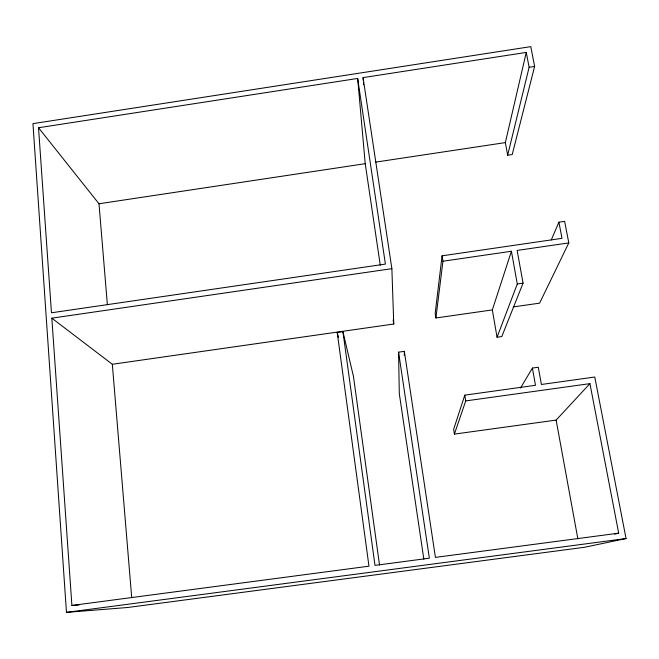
<?xml version="1.0" encoding="UTF-8"?>
<svg xmlns="http://www.w3.org/2000/svg" width="659" height="659" viewBox="0 0 659 659"><rect width="100%" height="100%" fill="white"/><g stroke="black" fill="none" stroke-linecap="round" stroke-linejoin="round"><path stroke-width="0.99" d="M404.313 355.399L404.346 351.346L398.571 352.161L399.296 393.58L423.836 559.178M513.254 306.921L539.589 303.156L568.799 242.907L564.623 221.35L558.898 222.19L562.003 238.336L442.065 255.824L435.179 313.47L435.896 317.984L492.339 309.911L511.417 251.26L442.947 261.228L435.896 317.984M520.511 388.019L532.406 368.076L538.296 367.244L541.41 384.469L594.772 377.03L626.05 538.543L584.533 547.283L127.665 607.491L66.468 612.368L32.95 123.637L530.783 46.632L534.622 66.427L512.224 154.535L507.661 155.219L505.354 142.599L526.261 52.415L363.06 77.614L363.298 80.662M507.661 155.219L529.119 67.276L526.261 52.415M532.406 368.076L535.503 385.293L464.793 395.145L453.639 429.339L454.397 434.1L556.13 420.096L589.937 383.637L618.686 533.164L614.781 534.111M454.397 434.1L465.732 400.911L464.793 395.145M568.799 242.907L517.142 250.428L523.065 283.139L501.804 336.551L497.051 337.227L517.29 283.971L511.417 251.26M551.262 239.958L558.898 222.19M38.527 127.739L357.664 78.446L385.408 264.086L51.46 312.786L38.527 127.739L98.99 203.763L107.376 304.713M529.119 67.276L534.622 66.427M98.99 203.763L365.226 163.687L357.664 78.446M375.795 162.098L505.354 142.599M79.047 605.028L71.905 605.456L51.83 318.165L391.874 268.666L363.06 77.614M517.29 283.971L523.065 283.139M51.83 318.165L112.327 364.27L393.761 324.014L391.874 268.666M71.905 605.456L368.966 566.18L337.202 332.433L342.911 331.617L353.438 376.347L379.518 565.018M465.732 400.911L589.937 383.637M618.686 533.164L435.418 557.39L404.346 351.346M66.468 612.368L626.05 538.543M337.202 332.433L338.487 337.383M556.13 420.096L577.861 538.864M492.339 309.911L497.051 337.227M442.065 255.824L442.947 261.228M398.571 352.161L429.355 558.198L374.996 565.381L342.911 331.617M393.151 319.961L393.761 324.014M365.226 163.687L380.284 265.297M112.327 364.27L131.726 597.746M363.455 82.696L363.62 84.731"/></g></svg>
